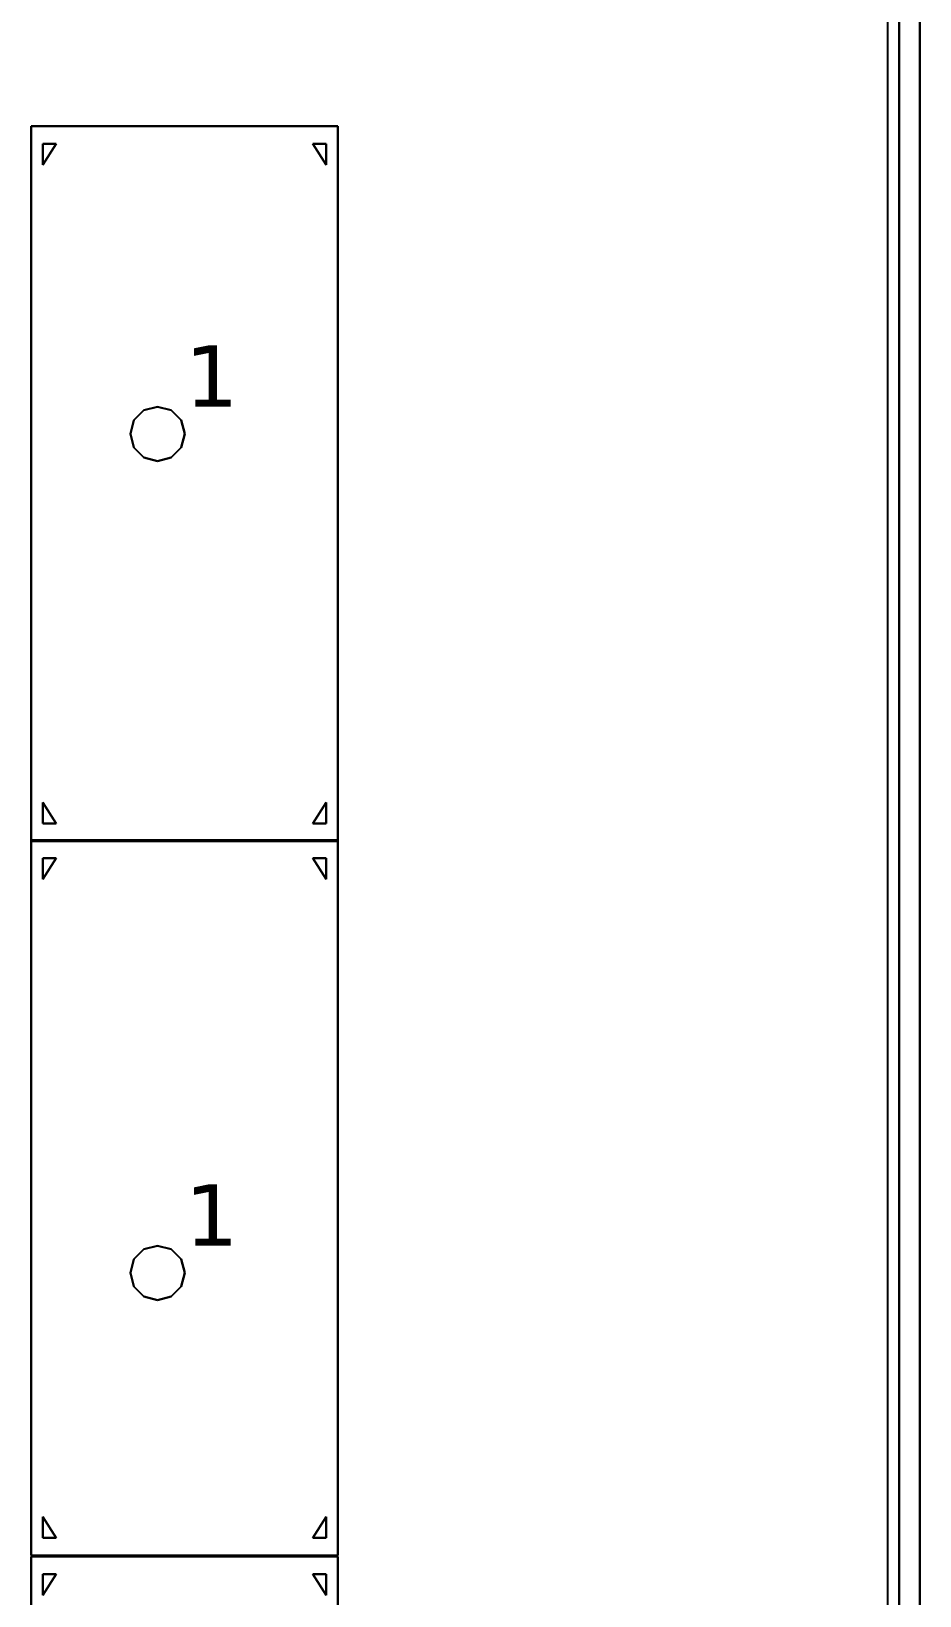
# Model space of a CAD drawing. Header units: inches. Extents: x -0.1 to 35.4, y -0.1 to 18.
# Drawn here: x 6.264 to 8.873, y 10.755 to 15.348 of the extents above; entities that cross this region are included whole.
import ezdxf

# ---------------------------------------------------------------- set-up
doc = ezdxf.new("R2010")
doc.units = ezdxf.units.IN
doc.header["$MEASUREMENT"] = 0
for name, color, linetype, true_color in [('DLX_CALC', 3, 'Continuous', 0x00ff00), ('DLX_CONT', 252, 'Continuous', 0x969696), ('DLX_GIRD', 252, 'Continuous', 0x969696), ('DLX_LUM', 40, 'Continuous', 0xffd400), ('DLX_LUMKEY_IDX', 252, 'Continuous', 0x969696), ('DLX_OBJ', 150, 'Continuous', 0x007fff)]:
    doc.layers.add(name, color=color, linetype=linetype, true_color=true_color)
doc.styles.add('TableTextStyle', font='')
doc.styles.get('TableTextStyle').set_extended_font_data('VERDANA.TTF')

msp = doc.modelspace()

# ---------------------------------------------------------------- linework, layer by layer
at = {"layer": 'DLX_CALC'}
msp.add_polyline3d([(8.7797, 9.4433, 0), (8.7797, 17.5417, 0)], dxfattribs=at)
at = {"layer": 'DLX_CONT'}
for points in [[(8.873, 9.35, 0), (8.873, 17.635, 0)], [(8.873, 17.635, 0), (8.873, 9.35, 0)], [(8.873, 17.635, 0), (8.873, 9.35, 0)], [(8.873, 9.35, 0), (8.873, 17.635, 0)], [(8.7797, 9.4433, 0), (8.7797, 17.5417, 0)]]:
    msp.add_polyline3d(points, dxfattribs=at)
at = {"layer": 'DLX_GIRD'}
for points in [[(8.873, 17.635, 0), (8.873, 9.35, 0)], [(8.873, 9.35, 0), (8.873, 17.635, 0)], [(8.873, 9.35, 0), (8.873, 17.635, 0)], [(8.873, 17.635, 0), (8.873, 9.35, 0)], [(8.813, 17.575, 0), (8.813, 9.41, 0)], [(8.813, 9.41, 0), (8.813, 17.575, 0)], [(8.813, 17.575, 0), (8.813, 9.41, 0)], [(8.813, 9.41, 0), (8.813, 17.575, 0)]]:
    msp.add_polyline3d(points, dxfattribs=at)
at = {"layer": 'DLX_LUM'}
for points in [[(6.6349, 14.2461, 0), (6.5949, 14.2354, 0)], [(6.5949, 14.2354, 0), (6.6349, 14.2461, 0)], [(6.5949, 14.2354, 0), (6.6349, 14.2461, 0)], [(6.6349, 14.2461, 0), (6.5949, 14.2354, 0)], [(6.6749, 14.2354, 0), (6.6349, 14.2461, 0)], [(6.6349, 14.2461, 0), (6.6349, 14.2461, 0)], [(6.6349, 14.2461, 0), (6.6749, 14.2354, 0)], [(6.6349, 14.2461, 0), (6.6349, 14.2461, 0)], [(6.6349, 14.2461, 0), (6.6749, 14.2354, 0)], [(6.6749, 14.2354, 0), (6.6349, 14.2461, 0)], [(6.5656, 14.2061, 0), (6.5549, 14.1661, 0)], [(6.5549, 14.1661, 0), (6.5656, 14.2061, 0)], [(6.5549, 14.1661, 0), (6.5656, 14.2061, 0)], [(6.5656, 14.2061, 0), (6.5549, 14.1661, 0)], [(6.5949, 14.2354, 0), (6.5656, 14.2061, 0)], [(6.5656, 14.2061, 0), (6.5949, 14.2354, 0)], [(6.5656, 14.2061, 0), (6.5949, 14.2354, 0)], [(6.5949, 14.2354, 0), (6.5656, 14.2061, 0)], [(6.5656, 14.2061, 0), (6.5656, 14.2061, 0)], [(6.5656, 14.2061, 0), (6.5656, 14.2061, 0)], [(6.5949, 14.2354, 0), (6.5949, 14.2354, 0)], [(6.5949, 14.2354, 0), (6.5949, 14.2354, 0)], [(6.7041, 14.2061, 0), (6.6749, 14.2354, 0)], [(6.6749, 14.2354, 0), (6.6749, 14.2354, 0)], [(6.6749, 14.2354, 0), (6.7041, 14.2061, 0)], [(6.6749, 14.2354, 0), (6.6749, 14.2354, 0)], [(6.6749, 14.2354, 0), (6.7041, 14.2061, 0)], [(6.7041, 14.2061, 0), (6.6749, 14.2354, 0)], [(6.7149, 14.1661, 0), (6.7041, 14.2061, 0)], [(6.7041, 14.2061, 0), (6.7041, 14.2061, 0)], [(6.7041, 14.2061, 0), (6.7149, 14.1661, 0)], [(6.7041, 14.2061, 0), (6.7041, 14.2061, 0)], [(6.7041, 14.2061, 0), (6.7149, 14.1661, 0)], [(6.7149, 14.1661, 0), (6.7041, 14.2061, 0)], [(6.5549, 14.1661, 0), (6.5549, 14.1661, 0)], [(6.5549, 14.1661, 0), (6.5656, 14.1261, 0)], [(6.5656, 14.1261, 0), (6.5549, 14.1661, 0)], [(6.5549, 14.1661, 0), (6.5549, 14.1661, 0)], [(6.5656, 14.1261, 0), (6.5549, 14.1661, 0)], [(6.5549, 14.1661, 0), (6.5656, 14.1261, 0)], [(6.7041, 14.1261, 0), (6.7149, 14.1661, 0)], [(6.7149, 14.1661, 0), (6.7041, 14.1261, 0)], [(6.7149, 14.1661, 0), (6.7041, 14.1261, 0)], [(6.7041, 14.1261, 0), (6.7149, 14.1661, 0)], [(6.7149, 14.1661, 0), (6.7149, 14.1661, 0)], [(6.7149, 14.1661, 0), (6.7149, 14.1661, 0)], [(6.5656, 14.1261, 0), (6.5656, 14.1261, 0)], [(6.5656, 14.1261, 0), (6.5949, 14.0968, 0)], [(6.5949, 14.0968, 0), (6.5656, 14.1261, 0)], [(6.5656, 14.1261, 0), (6.5656, 14.1261, 0)], [(6.5949, 14.0968, 0), (6.5656, 14.1261, 0)], [(6.5656, 14.1261, 0), (6.5949, 14.0968, 0)], [(6.6749, 14.0968, 0), (6.7041, 14.1261, 0)], [(6.7041, 14.1261, 0), (6.6749, 14.0968, 0)], [(6.7041, 14.1261, 0), (6.6749, 14.0968, 0)], [(6.6749, 14.0968, 0), (6.7041, 14.1261, 0)], [(6.7041, 14.1261, 0), (6.7041, 14.1261, 0)], [(6.7041, 14.1261, 0), (6.7041, 14.1261, 0)], [(6.5949, 14.0968, 0), (6.5949, 14.0968, 0)], [(6.5949, 14.0968, 0), (6.6349, 14.0861, 0)], [(6.6349, 14.0861, 0), (6.5949, 14.0968, 0)], [(6.5949, 14.0968, 0), (6.5949, 14.0968, 0)], [(6.6349, 14.0861, 0), (6.5949, 14.0968, 0)], [(6.5949, 14.0968, 0), (6.6349, 14.0861, 0)], [(6.6349, 14.0861, 0), (6.6749, 14.0968, 0)], [(6.6749, 14.0968, 0), (6.6349, 14.0861, 0)], [(6.6749, 14.0968, 0), (6.6349, 14.0861, 0)], [(6.6349, 14.0861, 0), (6.6749, 14.0968, 0)], [(6.6349, 14.0861, 0), (6.6349, 14.0861, 0)], [(6.6349, 14.0861, 0), (6.6349, 14.0861, 0)], [(6.6749, 14.0968, 0), (6.6749, 14.0968, 0)], [(6.6749, 14.0968, 0), (6.6749, 14.0968, 0)], [(6.5949, 11.772, 0), (6.5656, 11.7427, 0)], [(6.5656, 11.7427, 0), (6.5949, 11.772, 0)], [(6.5656, 11.7427, 0), (6.5949, 11.772, 0)], [(6.5949, 11.772, 0), (6.5656, 11.7427, 0)], [(6.6349, 11.7827, 0), (6.5949, 11.772, 0)], [(6.5949, 11.772, 0), (6.6349, 11.7827, 0)], [(6.5949, 11.772, 0), (6.6349, 11.7827, 0)], [(6.6349, 11.7827, 0), (6.5949, 11.772, 0)], [(6.5949, 11.772, 0), (6.5949, 11.772, 0)], [(6.5949, 11.772, 0), (6.5949, 11.772, 0)], [(6.6749, 11.772, 0), (6.6349, 11.7827, 0)], [(6.6349, 11.7827, 0), (6.6349, 11.7827, 0)], [(6.6349, 11.7827, 0), (6.6749, 11.772, 0)], [(6.6349, 11.7827, 0), (6.6349, 11.7827, 0)], [(6.6349, 11.7827, 0), (6.6749, 11.772, 0)], [(6.6749, 11.772, 0), (6.6349, 11.7827, 0)], [(6.7041, 11.7427, 0), (6.6749, 11.772, 0)], [(6.6749, 11.772, 0), (6.6749, 11.772, 0)], [(6.6749, 11.772, 0), (6.7041, 11.7427, 0)], [(6.6749, 11.772, 0), (6.6749, 11.772, 0)], [(6.6749, 11.772, 0), (6.7041, 11.7427, 0)], [(6.7041, 11.7427, 0), (6.6749, 11.772, 0)], [(6.5656, 11.7427, 0), (6.5549, 11.7027, 0)], [(6.5549, 11.7027, 0), (6.5656, 11.7427, 0)], [(6.5549, 11.7027, 0), (6.5656, 11.7427, 0)], [(6.5656, 11.7427, 0), (6.5549, 11.7027, 0)], [(6.5656, 11.7427, 0), (6.5656, 11.7427, 0)], [(6.5656, 11.7427, 0), (6.5656, 11.7427, 0)], [(6.7149, 11.7027, 0), (6.7041, 11.7427, 0)], [(6.7041, 11.7427, 0), (6.7041, 11.7427, 0)], [(6.7041, 11.7427, 0), (6.7149, 11.7027, 0)], [(6.7041, 11.7427, 0), (6.7041, 11.7427, 0)], [(6.7041, 11.7427, 0), (6.7149, 11.7027, 0)], [(6.7149, 11.7027, 0), (6.7041, 11.7427, 0)], [(6.5549, 11.7027, 0), (6.5549, 11.7027, 0)], [(6.5549, 11.7027, 0), (6.5656, 11.6627, 0)], [(6.5656, 11.6627, 0), (6.5549, 11.7027, 0)], [(6.5549, 11.7027, 0), (6.5549, 11.7027, 0)], [(6.5656, 11.6627, 0), (6.5549, 11.7027, 0)], [(6.5549, 11.7027, 0), (6.5656, 11.6627, 0)], [(6.7041, 11.6627, 0), (6.7149, 11.7027, 0)], [(6.7149, 11.7027, 0), (6.7041, 11.6627, 0)], [(6.7149, 11.7027, 0), (6.7041, 11.6627, 0)], [(6.7041, 11.6627, 0), (6.7149, 11.7027, 0)], [(6.7149, 11.7027, 0), (6.7149, 11.7027, 0)], [(6.7149, 11.7027, 0), (6.7149, 11.7027, 0)], [(6.5656, 11.6627, 0), (6.5656, 11.6627, 0)], [(6.5656, 11.6627, 0), (6.5949, 11.6335, 0)], [(6.5949, 11.6335, 0), (6.5656, 11.6627, 0)], [(6.5656, 11.6627, 0), (6.5656, 11.6627, 0)], [(6.5949, 11.6335, 0), (6.5656, 11.6627, 0)], [(6.5656, 11.6627, 0), (6.5949, 11.6335, 0)], [(6.5949, 11.6335, 0), (6.5949, 11.6335, 0)], [(6.5949, 11.6335, 0), (6.6349, 11.6227, 0)], [(6.6349, 11.6227, 0), (6.5949, 11.6335, 0)], [(6.5949, 11.6335, 0), (6.5949, 11.6335, 0)], [(6.6349, 11.6227, 0), (6.5949, 11.6335, 0)], [(6.5949, 11.6335, 0), (6.6349, 11.6227, 0)], [(6.6349, 11.6227, 0), (6.6749, 11.6335, 0)], [(6.6749, 11.6335, 0), (6.6349, 11.6227, 0)], [(6.6749, 11.6335, 0), (6.6349, 11.6227, 0)], [(6.6349, 11.6227, 0), (6.6749, 11.6335, 0)], [(6.6349, 11.6227, 0), (6.6349, 11.6227, 0)], [(6.6349, 11.6227, 0), (6.6349, 11.6227, 0)], [(6.6749, 11.6335, 0), (6.7041, 11.6627, 0)], [(6.7041, 11.6627, 0), (6.6749, 11.6335, 0)], [(6.7041, 11.6627, 0), (6.6749, 11.6335, 0)], [(6.6749, 11.6335, 0), (6.7041, 11.6627, 0)], [(6.6749, 11.6335, 0), (6.6749, 11.6335, 0)], [(6.6749, 11.6335, 0), (6.6749, 11.6335, 0)], [(6.7041, 11.6627, 0), (6.7041, 11.6627, 0)], [(6.7041, 11.6627, 0), (6.7041, 11.6627, 0)]]:
    msp.add_polyline3d(points, dxfattribs=at)
at = {"layer": 'DLX_OBJ'}
for points in [[(6.264, 12.97, 0), (6.264, 15.07, 0)], [(6.264, 15.07, 0), (7.164, 15.07, 0)], [(6.264, 12.97, 0), (6.264, 15.07, 0)], [(6.264, 15.07, 0), (6.264, 15.07, 0)], [(6.264, 15.07, 0), (6.264, 12.97, 0)], [(7.164, 15.07, 0), (6.264, 15.07, 0)], [(6.264, 15.07, 0), (6.264, 12.97, 0)], [(6.264, 15.07, 0), (7.164, 15.07, 0)], [(7.164, 15.07, 0), (6.264, 15.07, 0)], [(6.264, 15.07, 0), (6.264, 15.07, 0)], [(7.164, 15.07, 0), (7.164, 12.97, 0)], [(7.164, 15.07, 0), (7.164, 12.97, 0)], [(7.164, 12.97, 0), (7.164, 15.07, 0)], [(7.164, 15.07, 0), (7.164, 15.07, 0)], [(7.164, 12.97, 0), (7.164, 15.07, 0)], [(7.164, 15.07, 0), (7.164, 15.07, 0)], [(6.3371, 15.0175, 0), (6.2978, 15.0175, 0)], [(6.2978, 15.0175, 0), (6.2978, 14.9562, 0)], [(6.2978, 14.9562, 0), (6.3371, 15.0175, 0)], [(6.2978, 15.0175, 0), (6.3371, 15.0175, 0)], [(6.3371, 15.0175, 0), (6.2978, 15.0175, 0)], [(6.2978, 15.0175, 0), (6.2978, 15.0175, 0)], [(6.3371, 15.0175, 0), (6.2978, 14.9562, 0)], [(6.2978, 14.9562, 0), (6.3371, 15.0175, 0)], [(6.2978, 14.9562, 0), (6.2978, 15.0175, 0)], [(6.2978, 15.0175, 0), (6.2978, 15.0175, 0)], [(6.2978, 15.0175, 0), (6.2978, 14.9562, 0)], [(6.2978, 14.9562, 0), (6.2978, 15.0175, 0)], [(6.2978, 15.0175, 0), (6.3371, 15.0175, 0)], [(6.3371, 15.0175, 0), (6.2978, 14.9562, 0)], [(6.3371, 15.0175, 0), (6.3371, 15.0175, 0)], [(6.3371, 15.0175, 0), (6.3371, 15.0175, 0)], [(7.1302, 15.0175, 0), (7.0909, 15.0175, 0)], [(7.0909, 15.0175, 0), (7.1302, 14.9562, 0)], [(7.0909, 15.0175, 0), (7.1302, 15.0175, 0)], [(7.1302, 15.0175, 0), (7.0909, 15.0175, 0)], [(7.0909, 15.0175, 0), (7.0909, 15.0175, 0)], [(7.1302, 14.9562, 0), (7.0909, 15.0175, 0)], [(7.0909, 15.0175, 0), (7.0909, 15.0175, 0)], [(7.0909, 15.0175, 0), (7.1302, 14.9562, 0)], [(7.1302, 14.9562, 0), (7.0909, 15.0175, 0)], [(7.0909, 15.0175, 0), (7.1302, 15.0175, 0)], [(7.1302, 14.9562, 0), (7.1302, 15.0175, 0)], [(7.1302, 15.0175, 0), (7.1302, 15.0175, 0)], [(7.1302, 15.0175, 0), (7.1302, 14.9562, 0)], [(7.1302, 14.9562, 0), (7.1302, 15.0175, 0)], [(7.1302, 15.0175, 0), (7.1302, 15.0175, 0)], [(7.1302, 15.0175, 0), (7.1302, 14.9562, 0)], [(6.2978, 14.9562, 0), (6.2978, 14.9562, 0)], [(6.2978, 14.9562, 0), (6.2978, 14.9562, 0)], [(7.1302, 14.9562, 0), (7.1302, 14.9562, 0)], [(7.1302, 14.9562, 0), (7.1302, 14.9562, 0)], [(6.3371, 13.0225, 0), (6.2978, 13.0837, 0)], [(6.2978, 13.0837, 0), (6.2978, 13.0225, 0)], [(6.2978, 13.0837, 0), (6.3371, 13.0225, 0)], [(6.3371, 13.0225, 0), (6.2978, 13.0837, 0)], [(6.2978, 13.0837, 0), (6.2978, 13.0837, 0)], [(6.2978, 13.0225, 0), (6.2978, 13.0837, 0)], [(6.2978, 13.0837, 0), (6.2978, 13.0837, 0)], [(6.2978, 13.0837, 0), (6.2978, 13.0225, 0)], [(6.2978, 13.0225, 0), (6.2978, 13.0837, 0)], [(6.2978, 13.0837, 0), (6.3371, 13.0225, 0)], [(7.1302, 13.0837, 0), (7.0909, 13.0225, 0)], [(7.0909, 13.0225, 0), (7.1302, 13.0837, 0)], [(7.1302, 13.0837, 0), (7.0909, 13.0225, 0)], [(7.0909, 13.0225, 0), (7.1302, 13.0837, 0)], [(7.1302, 13.0225, 0), (7.1302, 13.0837, 0)], [(7.1302, 13.0837, 0), (7.1302, 13.0837, 0)], [(7.1302, 13.0837, 0), (7.1302, 13.0225, 0)], [(7.1302, 13.0225, 0), (7.1302, 13.0837, 0)], [(7.1302, 13.0837, 0), (7.1302, 13.0837, 0)], [(7.1302, 13.0837, 0), (7.1302, 13.0225, 0)], [(6.2978, 13.0225, 0), (6.3371, 13.0225, 0)], [(6.3371, 13.0225, 0), (6.2978, 13.0225, 0)], [(6.2978, 13.0225, 0), (6.2978, 13.0225, 0)], [(6.2978, 13.0225, 0), (6.3371, 13.0225, 0)], [(6.2978, 13.0225, 0), (6.2978, 13.0225, 0)], [(6.3371, 13.0225, 0), (6.2978, 13.0225, 0)], [(6.3371, 13.0225, 0), (6.3371, 13.0225, 0)], [(6.3371, 13.0225, 0), (6.3371, 13.0225, 0)], [(7.0909, 13.0225, 0), (7.1302, 13.0225, 0)], [(7.1302, 13.0225, 0), (7.0909, 13.0225, 0)], [(7.0909, 13.0225, 0), (7.0909, 13.0225, 0)], [(7.0909, 13.0225, 0), (7.1302, 13.0225, 0)], [(7.0909, 13.0225, 0), (7.0909, 13.0225, 0)], [(7.1302, 13.0225, 0), (7.0909, 13.0225, 0)], [(7.1302, 13.0225, 0), (7.1302, 13.0225, 0)], [(7.1302, 13.0225, 0), (7.1302, 13.0225, 0)], [(6.264, 10.8729, 0), (6.264, 12.9729, 0)], [(6.264, 12.9729, 0), (7.164, 12.9729, 0)], [(6.264, 10.8729, 0), (6.264, 12.9729, 0)], [(6.264, 12.9729, 0), (6.264, 12.9729, 0)], [(6.264, 12.9729, 0), (6.264, 10.8729, 0)], [(7.164, 12.9729, 0), (6.264, 12.9729, 0)], [(6.264, 12.9729, 0), (6.264, 10.8729, 0)], [(6.264, 12.9729, 0), (7.164, 12.9729, 0)], [(7.164, 12.9729, 0), (6.264, 12.9729, 0)], [(6.264, 12.9729, 0), (6.264, 12.9729, 0)], [(7.164, 12.97, 0), (6.264, 12.97, 0)], [(6.264, 12.97, 0), (6.264, 12.97, 0)], [(6.264, 12.97, 0), (7.164, 12.97, 0)], [(7.164, 12.97, 0), (6.264, 12.97, 0)], [(6.264, 12.97, 0), (6.264, 12.97, 0)], [(6.264, 12.97, 0), (7.164, 12.97, 0)], [(7.164, 12.9729, 0), (7.164, 10.8729, 0)], [(7.164, 12.9729, 0), (7.164, 10.8729, 0)], [(7.164, 10.8729, 0), (7.164, 12.9729, 0)], [(7.164, 12.9729, 0), (7.164, 12.9729, 0)], [(7.164, 10.8729, 0), (7.164, 12.9729, 0)], [(7.164, 12.9729, 0), (7.164, 12.9729, 0)], [(7.164, 12.97, 0), (7.164, 12.97, 0)], [(7.164, 12.97, 0), (7.164, 12.97, 0)], [(6.3371, 12.9204, 0), (6.2978, 12.9204, 0)], [(6.2978, 12.9204, 0), (6.2978, 12.8591, 0)], [(6.2978, 12.8591, 0), (6.3371, 12.9204, 0)], [(6.2978, 12.9204, 0), (6.3371, 12.9204, 0)], [(6.3371, 12.9204, 0), (6.2978, 12.9204, 0)], [(6.2978, 12.9204, 0), (6.2978, 12.9204, 0)], [(6.3371, 12.9204, 0), (6.2978, 12.8591, 0)], [(6.2978, 12.8591, 0), (6.3371, 12.9204, 0)], [(6.2978, 12.8591, 0), (6.2978, 12.9204, 0)], [(6.2978, 12.9204, 0), (6.2978, 12.9204, 0)], [(6.2978, 12.9204, 0), (6.2978, 12.8591, 0)], [(6.2978, 12.8591, 0), (6.2978, 12.9204, 0)], [(6.2978, 12.9204, 0), (6.3371, 12.9204, 0)], [(6.3371, 12.9204, 0), (6.2978, 12.8591, 0)], [(6.3371, 12.9204, 0), (6.3371, 12.9204, 0)], [(6.3371, 12.9204, 0), (6.3371, 12.9204, 0)], [(7.1302, 12.9204, 0), (7.0909, 12.9204, 0)], [(7.0909, 12.9204, 0), (7.1302, 12.8591, 0)], [(7.0909, 12.9204, 0), (7.1302, 12.9204, 0)], [(7.1302, 12.9204, 0), (7.0909, 12.9204, 0)], [(7.0909, 12.9204, 0), (7.0909, 12.9204, 0)], [(7.1302, 12.8591, 0), (7.0909, 12.9204, 0)], [(7.0909, 12.9204, 0), (7.0909, 12.9204, 0)], [(7.0909, 12.9204, 0), (7.1302, 12.8591, 0)], [(7.1302, 12.8591, 0), (7.0909, 12.9204, 0)], [(7.0909, 12.9204, 0), (7.1302, 12.9204, 0)], [(7.1302, 12.8591, 0), (7.1302, 12.9204, 0)], [(7.1302, 12.9204, 0), (7.1302, 12.9204, 0)], [(7.1302, 12.9204, 0), (7.1302, 12.8591, 0)], [(7.1302, 12.8591, 0), (7.1302, 12.9204, 0)], [(7.1302, 12.9204, 0), (7.1302, 12.9204, 0)], [(7.1302, 12.9204, 0), (7.1302, 12.8591, 0)], [(6.2978, 12.8591, 0), (6.2978, 12.8591, 0)], [(6.2978, 12.8591, 0), (6.2978, 12.8591, 0)], [(7.1302, 12.8591, 0), (7.1302, 12.8591, 0)], [(7.1302, 12.8591, 0), (7.1302, 12.8591, 0)], [(6.3371, 10.9254, 0), (6.2978, 10.9866, 0)], [(6.2978, 10.9866, 0), (6.2978, 10.9254, 0)], [(6.2978, 10.9866, 0), (6.3371, 10.9254, 0)], [(6.3371, 10.9254, 0), (6.2978, 10.9866, 0)], [(6.2978, 10.9866, 0), (6.2978, 10.9866, 0)], [(6.2978, 10.9254, 0), (6.2978, 10.9866, 0)], [(6.2978, 10.9866, 0), (6.2978, 10.9866, 0)], [(6.2978, 10.9866, 0), (6.2978, 10.9254, 0)], [(6.2978, 10.9254, 0), (6.2978, 10.9866, 0)], [(6.2978, 10.9866, 0), (6.3371, 10.9254, 0)], [(7.1302, 10.9866, 0), (7.0909, 10.9254, 0)], [(7.0909, 10.9254, 0), (7.1302, 10.9866, 0)], [(7.1302, 10.9866, 0), (7.0909, 10.9254, 0)], [(7.0909, 10.9254, 0), (7.1302, 10.9866, 0)], [(7.1302, 10.9254, 0), (7.1302, 10.9866, 0)], [(7.1302, 10.9866, 0), (7.1302, 10.9866, 0)], [(7.1302, 10.9866, 0), (7.1302, 10.9254, 0)], [(7.1302, 10.9254, 0), (7.1302, 10.9866, 0)], [(7.1302, 10.9866, 0), (7.1302, 10.9866, 0)], [(7.1302, 10.9866, 0), (7.1302, 10.9254, 0)], [(6.2978, 10.9254, 0), (6.3371, 10.9254, 0)], [(6.3371, 10.9254, 0), (6.2978, 10.9254, 0)], [(6.2978, 10.9254, 0), (6.2978, 10.9254, 0)], [(6.2978, 10.9254, 0), (6.3371, 10.9254, 0)], [(6.2978, 10.9254, 0), (6.2978, 10.9254, 0)], [(6.3371, 10.9254, 0), (6.2978, 10.9254, 0)], [(6.3371, 10.9254, 0), (6.3371, 10.9254, 0)], [(6.3371, 10.9254, 0), (6.3371, 10.9254, 0)], [(7.0909, 10.9254, 0), (7.1302, 10.9254, 0)], [(7.1302, 10.9254, 0), (7.0909, 10.9254, 0)], [(7.0909, 10.9254, 0), (7.0909, 10.9254, 0)], [(7.0909, 10.9254, 0), (7.1302, 10.9254, 0)], [(7.0909, 10.9254, 0), (7.0909, 10.9254, 0)], [(7.1302, 10.9254, 0), (7.0909, 10.9254, 0)], [(7.1302, 10.9254, 0), (7.1302, 10.9254, 0)], [(7.1302, 10.9254, 0), (7.1302, 10.9254, 0)], [(7.164, 10.8729, 0), (6.264, 10.8729, 0)], [(6.264, 10.8729, 0), (6.264, 10.8729, 0)], [(6.264, 10.8729, 0), (7.164, 10.8729, 0)], [(7.164, 10.8729, 0), (6.264, 10.8729, 0)], [(6.264, 10.8729, 0), (6.264, 10.8729, 0)], [(6.264, 10.8729, 0), (7.164, 10.8729, 0)], [(6.264, 8.7703, 0), (6.264, 10.8703, 0)], [(6.264, 10.8703, 0), (7.164, 10.8703, 0)], [(6.264, 8.7703, 0), (6.264, 10.8703, 0)], [(6.264, 10.8703, 0), (6.264, 10.8703, 0)], [(6.264, 10.8703, 0), (6.264, 8.7703, 0)], [(7.164, 10.8703, 0), (6.264, 10.8703, 0)], [(6.264, 10.8703, 0), (6.264, 8.7703, 0)], [(6.264, 10.8703, 0), (7.164, 10.8703, 0)], [(7.164, 10.8703, 0), (6.264, 10.8703, 0)], [(6.264, 10.8703, 0), (6.264, 10.8703, 0)], [(7.164, 10.8729, 0), (7.164, 10.8729, 0)], [(7.164, 10.8729, 0), (7.164, 10.8729, 0)], [(7.164, 10.8703, 0), (7.164, 8.7703, 0)], [(7.164, 10.8703, 0), (7.164, 8.7703, 0)], [(7.164, 8.7703, 0), (7.164, 10.8703, 0)], [(7.164, 10.8703, 0), (7.164, 10.8703, 0)], [(7.164, 8.7703, 0), (7.164, 10.8703, 0)], [(7.164, 10.8703, 0), (7.164, 10.8703, 0)], [(6.3371, 10.8178, 0), (6.2978, 10.8178, 0)], [(6.2978, 10.8178, 0), (6.2978, 10.7565, 0)], [(6.2978, 10.7565, 0), (6.3371, 10.8178, 0)], [(6.2978, 10.8178, 0), (6.3371, 10.8178, 0)], [(6.3371, 10.8178, 0), (6.2978, 10.8178, 0)], [(6.2978, 10.8178, 0), (6.2978, 10.8178, 0)], [(6.3371, 10.8178, 0), (6.2978, 10.7565, 0)], [(6.2978, 10.7565, 0), (6.3371, 10.8178, 0)], [(6.2978, 10.7565, 0), (6.2978, 10.8178, 0)], [(6.2978, 10.8178, 0), (6.2978, 10.8178, 0)], [(6.2978, 10.8178, 0), (6.2978, 10.7565, 0)], [(6.2978, 10.7565, 0), (6.2978, 10.8178, 0)], [(6.2978, 10.8178, 0), (6.3371, 10.8178, 0)], [(6.3371, 10.8178, 0), (6.2978, 10.7565, 0)], [(6.3371, 10.8178, 0), (6.3371, 10.8178, 0)], [(6.3371, 10.8178, 0), (6.3371, 10.8178, 0)], [(7.1302, 10.8178, 0), (7.0909, 10.8178, 0)], [(7.0909, 10.8178, 0), (7.1302, 10.7565, 0)], [(7.0909, 10.8178, 0), (7.1302, 10.8178, 0)], [(7.1302, 10.8178, 0), (7.0909, 10.8178, 0)], [(7.0909, 10.8178, 0), (7.0909, 10.8178, 0)], [(7.1302, 10.7565, 0), (7.0909, 10.8178, 0)], [(7.0909, 10.8178, 0), (7.0909, 10.8178, 0)], [(7.0909, 10.8178, 0), (7.1302, 10.7565, 0)], [(7.1302, 10.7565, 0), (7.0909, 10.8178, 0)], [(7.0909, 10.8178, 0), (7.1302, 10.8178, 0)], [(7.1302, 10.7565, 0), (7.1302, 10.8178, 0)], [(7.1302, 10.8178, 0), (7.1302, 10.8178, 0)], [(7.1302, 10.8178, 0), (7.1302, 10.7565, 0)], [(7.1302, 10.7565, 0), (7.1302, 10.8178, 0)], [(7.1302, 10.8178, 0), (7.1302, 10.8178, 0)], [(7.1302, 10.8178, 0), (7.1302, 10.7565, 0)], [(6.2978, 10.7565, 0), (6.2978, 10.7565, 0)], [(6.2978, 10.7565, 0), (6.2978, 10.7565, 0)], [(7.1302, 10.7565, 0), (7.1302, 10.7565, 0)], [(7.1302, 10.7565, 0), (7.1302, 10.7565, 0)]]:
    msp.add_polyline3d(points, dxfattribs=at)

# ---------------------------------------------------------------- texts
at = {"layer": 'DLX_LUMKEY_IDX', "style": 'TableTextStyle'}
for p in [(6.7149, 14.2461), (6.7149, 11.7827)]:
    msp.add_text('1', height=0.18, dxfattribs=at).set_placement(p)

doc.saveas('drawing.dxf')
